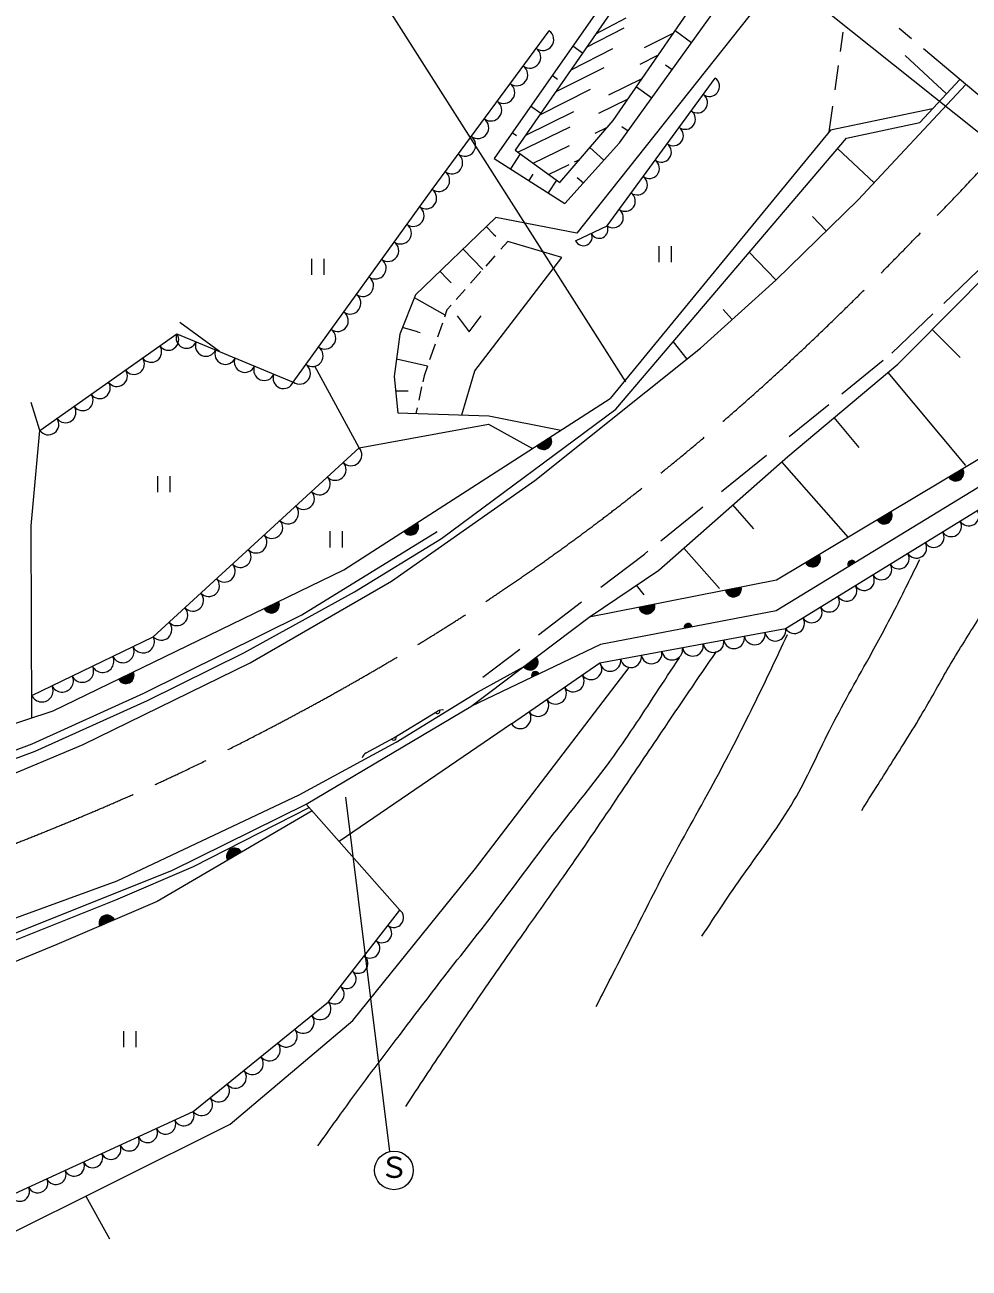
# Model space of a CAD drawing. Units: millimetres, scale not verified. Extents: x 40000 to 680000, y 20000 to 380000.
# Drawn here: x 486991 to 545657, y 240955 to 318222 of the extents above; entities that cross this region are included whole.
import ezdxf
from ezdxf.enums import TextEntityAlignment as Align

# ---------------------------------------------------------------- set-up
doc = ezdxf.new("R2010")
doc.units = ezdxf.units.MM
doc.header["$LTSCALE"] = 1000
doc.linetypes.add('CHAIN', pattern=[18.5, 12, -1.5, 3.5, -1.5])
for name, color, linetype, lineweight in [('M-BGD', 7, 'Continuous', 13), ('M-BMK', 2, 'CHAIN', 13), ('M-BMK-SRVR', 3, 'Continuous', 13), ('M-STR-HTXT', 7, 'Continuous', 13), ('M-STR-STRC', 7, 'Continuous', 13)]:
    doc.layers.add(name, color=color, linetype=linetype, lineweight=lineweight)
doc.styles.add('ＭＳ ゴシック', font='')
doc.styles.get('ＭＳ ゴシック').set_extended_font_data('MS Gothic')

msp = doc.modelspace()

# ---------------------------------------------------------------- linework, layer by layer
at = {"layer": 'M-BGD'}
for p, q in [((524581, 321977), (516147, 309924)), ((524388, 320437), (517457, 310425)), ((532538, 319440), (521285, 305273)), ((523541, 312273), (528354, 319243)), ((523926, 310887), (530318, 319782)), ((522469, 317665), (524340, 318665)), ((512296, 307999), (519575, 317857)), ((521891, 316830), (524230, 318039)), ((525488, 316819), (527304, 317722)), ((527401, 317863), (528415, 317134)), ((537666, 316572), (537835, 317762)), ((521642, 316471), (521028, 316900)), ((520925, 315434), (523525, 316743)), ((525215, 315781), (526365, 316363)), ((541690, 316322), (544251, 313940)), ((519993, 314088), (522983, 315575)), ((526798, 315730), (527199, 315441)), ((537326, 314185), (537541, 315692)), ((520079, 314831), (519744, 315065)), ((523167, 305736), (529888, 314909)), ((523264, 313880), (525352, 314895)), ((538761, 307348), (545455, 314516)), ((542598, 312164), (545080, 314831)), ((518984, 312631), (522143, 314228)), ((524985, 314364), (525934, 313682)), ((519045, 312719), (518412, 313161)), ((522652, 312742), (524470, 313618)), ((536953, 311567), (537182, 313174)), ((543386, 313011), (537040, 311673)), ((518115, 311376), (521099, 312827)), ((520229, 308422), (523541, 312273)), ((538029, 311188), (542598, 312164)), ((517540, 311325), (517263, 311519)), ((517612, 310313), (520862, 311879)), ((522423, 311496), (523196, 311873)), ((537040, 311673), (523359, 294991)), ((524079, 311910), (524463, 311634)), ((518571, 309620), (520829, 310720)), ((520537, 307113), (523926, 310887)), ((523701, 294332), (538029, 311188)), ((516147, 309924), (520537, 307113)), ((517759, 310206), (517162, 309274)), ((517457, 310425), (520229, 308422)), ((521137, 309702), (521466, 309860)), ((522102, 310600), (522969, 309821)), ((537470, 310530), (539747, 308403)), ((519531, 308927), (520798, 309538)), ((518551, 308943), (518297, 308547)), ((520018, 308575), (519506, 307774)), ((521315, 308741), (521694, 308401)), ((503670, 296023), (512296, 307999)), ((533642, 302361), (538761, 307348)), ((545345, 301274), (550680, 306789)), ((516254, 306244), (511267, 301434)), ((521285, 305273), (516254, 306244)), ((535925, 306306), (536785, 305423)), ((516113, 305216), (515667, 305679)), ((516113, 305216), (516242, 305082)), ((521205, 304804), (523167, 305736)), ((516994, 304764), (516568, 304284)), ((520345, 303763), (516994, 304764)), ((526401, 303478), (526401, 304478)), ((527151, 304478), (527151, 303478)), ((504813, 302688), (504813, 303688)), ((505563, 303688), (505563, 302688)), ((515450, 303023), (514228, 304290)), ((514953, 296716), (520345, 303763)), ((516194, 303861), (515632, 303227)), ((531992, 304086), (533657, 302376)), ((513234, 302439), (512788, 302902)), ((515328, 302885), (514686, 302160)), ((544080, 300910), (546746, 303462)), ((513234, 302439), (513478, 302186)), ((528964, 298124), (533642, 302361)), ((511267, 301434), (510296, 299007)), ((514353, 301785), (513784, 301144)), ((513106, 300190), (511199, 301266)), ((513485, 300806), (513215, 300502)), ((541236, 297129), (545345, 301274)), ((513215, 300502), (513060, 300058)), ((513840, 300140), (514590, 299140)), ((514590, 299140), (515340, 300140)), ((530382, 300529), (530939, 299913)), ((540849, 297816), (543409, 300268)), ((487920, 293019), (496431, 299026)), ((496431, 299026), (503670, 296023)), ((499093, 297922), (496623, 299719)), ((511394, 299147), (510457, 299409)), ((511394, 299147), (511558, 299101)), ((512933, 299691), (512627, 298812)), ((545108, 297557), (543369, 299281)), ((510296, 299007), (509943, 296359)), ((512474, 298374), (512136, 297404)), ((527267, 298527), (528124, 297454)), ((518681, 289915), (528964, 298124)), ((507752, 291941), (504997, 297002)), ((512002, 297019), (510089, 297454)), ((511999, 297010), (511790, 296410)), ((514144, 293984), (514953, 296716)), ((534388, 291399), (541236, 297129)), ((537740, 295284), (540312, 297379)), ((509943, 296359), (510163, 294108)), ((511790, 296410), (511710, 296043)), ((545442, 290844), (540617, 296611)), ((510813, 295447), (510031, 295459)), ((511643, 295733), (511460, 294893)), ((487920, 293019), (487381, 294752)), ((506816, 284359), (523359, 294991)), ((511359, 294427), (511282, 294073)), ((534486, 292633), (536945, 294636)), ((510163, 294108), (515812, 293931)), ((512878, 286303), (523701, 294332)), ((515812, 293931), (520298, 293024)), ((551503, 294381), (533699, 283703)), ((538830, 291946), (537270, 293810)), ((487381, 287089), (487920, 293019)), ((507752, 291941), (515787, 293398)), ((515787, 293398), (518530, 291887)), ((552476, 293304), (533665, 281809)), ((534255, 280698), (553755, 292737)), ((494967, 280196), (507752, 291941)), ((526370, 284327), (534388, 291399)), ((530272, 289214), (533070, 291480)), ((538162, 286370), (534016, 291071)), ((495248, 289174), (495248, 290174)), ((495998, 290174), (495998, 289174)), ((509766, 283649), (518681, 289915)), ((526505, 286163), (529104, 288268)), ((532285, 286904), (530976, 288389)), ((487422, 275161), (487381, 287089)), ((504200, 281555), (512616, 286729)), ((505954, 285751), (505954, 286751)), ((506704, 286751), (506704, 285751)), ((507466, 282976), (512878, 286303)), ((522781, 283275), (525479, 285332)), ((525479, 285332), (525693, 285505)), ((530148, 283197), (527935, 285707)), ((488757, 275599), (506816, 284359)), ((500984, 278573), (509766, 283649)), ((522057, 281405), (526370, 284327)), ((533699, 283703), (522057, 281405)), ((500590, 279205), (507466, 282976)), ((525473, 282796), (524993, 283394)), ((518909, 280322), (521579, 282358)), ((494387, 276685), (504200, 281555)), ((514698, 275852), (522057, 281405)), ((533665, 281809), (522745, 279719)), ((522719, 278582), (534255, 280698)), ((487417, 276537), (494967, 280196)), ((522745, 279719), (514698, 275852)), ((494602, 276233), (500590, 279205)), ((515441, 277678), (517739, 279430)), ((490613, 273498), (500984, 278573)), ((514983, 265792), (524527, 278293)), ((515120, 276743), (517965, 278317)), ((517216, 274772), (522719, 278582)), ((487447, 273546), (494387, 276685)), ((510061, 273652), (515120, 276743)), ((487637, 273084), (494602, 276233)), ((504471, 269792), (514698, 275852)), ((482675, 273603), (488757, 275599)), ((509911, 273912), (512628, 275572)), ((517216, 274772), (506516, 267478)), ((477591, 269878), (487447, 273546)), ((504039, 270360), (510061, 273652)), ((508197, 272975), (509911, 273912)), ((477745, 269402), (487637, 273084)), ((484831, 271071), (490613, 273498)), ((492716, 265020), (504039, 270360)), ((496120, 265665), (504471, 269792)), ((504471, 269792), (510288, 263207)), ((504835, 269380), (495209, 263731)), ((497470, 265907), (504653, 269586)), ((492652, 263851), (497470, 265907)), ((482213, 260119), (496120, 265665)), ((507366, 256354), (514983, 265792)), ((483682, 261727), (492716, 265020)), ((482341, 259740), (492652, 263851)), ((495209, 263731), (488987, 261059)), ((505862, 257500), (510288, 263207)), ((488987, 261059), (475240, 255456)), ((497446, 250685), (505862, 257500)), ((499749, 249896), (507366, 256354)), ((493142, 254685), (493142, 255685)), ((493892, 255685), (493892, 254685)), ((486089, 245473), (497446, 250685)), ((481811, 240955), (499749, 249896)), ((490780, 245425), (492243, 242776))]:
    msp.add_line(p, q, dxfattribs=at)
for centre, radius, start, end in [((519170, 317309), 681, 233.56224, 53.56224), ((518362, 316214), 681, 233.56224, 53.56224), ((517553, 315119), 681, 233.56224, 53.56224), ((516744, 314023), 681, 233.56224, 53.56224), ((529514, 314400), 632, 233.77274, 53.77274), ((528768, 313380), 632, 233.77274, 53.77274), ((515935, 312928), 681, 233.56224, 53.56224), ((515127, 311833), 681, 233.56224, 53.56224), ((528021, 312361), 632, 233.77274, 53.77274), ((527274, 311342), 632, 233.77274, 53.77274), ((514318, 310737), 681, 233.56224, 53.56224), ((526527, 310323), 632, 233.77274, 53.77274), ((513509, 309642), 681, 233.56224, 53.56224), ((512701, 308546), 681, 233.56224, 53.56224), ((525781, 309304), 632, 233.77274, 53.77274), ((525034, 308284), 632, 233.77274, 53.77274), ((511904, 307454), 671, 234.23641, 54.23641), ((524287, 307265), 632, 233.77274, 53.77274), ((511120, 306366), 671, 234.23641, 54.23641), ((523541, 306246), 632, 233.77274, 53.77274), ((510336, 305277), 671, 234.23641, 54.23641), ((521696, 305037), 543, 205.40772, 25.40772), ((522677, 305503), 543, 205.40772, 25.40772), ((509552, 304188), 671, 234.23641, 54.23641), ((508768, 303099), 671, 234.23641, 54.23641), ((507983, 302011), 671, 234.23641, 54.23641), ((507199, 300922), 671, 234.23641, 54.23641), ((506415, 299833), 671, 234.23641, 54.23641), ((495899, 298651), 651, 215.21759, 35.21759), ((497034, 298776), 653, 157.46675, 337.46675), ((505631, 298744), 671, 234.23641, 54.23641), ((494835, 297900), 651, 215.21759, 35.21759), ((498241, 298275), 653, 157.46675, 337.46675), ((493771, 297149), 651, 215.21759, 35.21759), ((499447, 297775), 653, 157.46675, 337.46675), ((500654, 297274), 653, 157.46675, 337.46675), ((504847, 297656), 671, 234.23641, 54.23641), ((492708, 296398), 651, 215.21759, 35.21759), ((501861, 296774), 653, 157.46675, 337.46675), ((504063, 296567), 671, 234.23641, 54.23641), ((491644, 295647), 651, 215.21759, 35.21759), ((503067, 296273), 653, 157.46675, 337.46675), ((490580, 294896), 651, 215.21759, 35.21759), ((489516, 294145), 651, 215.21759, 35.21759), ((488452, 293394), 651, 215.21759, 35.21759), ((519223, 292333), 500, 212.72878, 32.72878), ((519223, 292333), 500, 212.72878, 32.72878), ((519223, 292333), 450, 212.72878, 32.72878), ((519223, 292333), 400, 212.72878, 32.72878), ((519223, 292333), 350, 212.72878, 32.72878), ((519223, 292333), 300, 212.72878, 32.72878), ((519223, 292333), 250, 212.72878, 32.72878), ((519223, 292333), 200, 212.72878, 32.72878), ((519223, 292333), 150, 212.72878, 32.72878), ((519223, 292333), 100, 212.72878, 32.72878), ((519223, 292333), 50, 212.72878, 32.72878), ((507261, 291489), 668, 222.5729, 42.5729), ((506277, 290585), 668, 222.5729, 42.5729), ((544826, 290377), 500, 210.95137, 30.95137), ((544826, 290377), 500, 210.95137, 30.95137), ((544826, 290377), 450, 210.95137, 30.95137), ((544826, 290377), 400, 210.95137, 30.95137), ((544826, 290377), 350, 210.95137, 30.95137), ((544826, 290377), 300, 210.95137, 30.95137), ((505294, 289682), 668, 222.5729, 42.5729), ((544826, 290377), 250, 210.95137, 30.95137), ((544826, 290377), 200, 210.95137, 30.95137), ((544826, 290377), 150, 210.95137, 30.95137), ((544826, 290377), 100, 210.95137, 30.95137), ((544826, 290377), 50, 210.95137, 30.95137), ((504310, 288779), 668, 222.5729, 42.5729), ((503327, 287875), 668, 222.5729, 42.5729), ((540375, 287707), 500, 210.95137, 30.95137), ((540375, 287707), 500, 210.95137, 30.95137), ((540375, 287707), 450, 210.95137, 30.95137), ((540375, 287707), 400, 210.95137, 30.95137), ((540375, 287707), 350, 210.95137, 30.95137), ((540375, 287707), 300, 210.95137, 30.95137), ((540375, 287707), 250, 210.95137, 30.95137), ((540375, 287707), 200, 210.95137, 30.95137), ((540375, 287707), 150, 210.95137, 30.95137), ((540375, 287707), 100, 210.95137, 30.95137), ((540375, 287707), 50, 210.95137, 30.95137), ((545630, 287721), 637, 211.68984, 31.68984), ((502343, 286972), 668, 222.5729, 42.5729), ((510952, 287017), 500, 212.72878, 32.72878), ((510952, 287017), 500, 212.72878, 32.72878), ((510952, 287017), 450, 212.72878, 32.72878), ((510952, 287017), 400, 212.72878, 32.72878), ((510952, 287017), 350, 212.72878, 32.72878), ((510952, 287017), 300, 212.72878, 32.72878), ((510952, 287017), 250, 212.72878, 32.72878), ((510952, 287017), 200, 212.72878, 32.72878), ((510952, 287017), 150, 212.72878, 32.72878), ((510952, 287017), 100, 212.72878, 32.72878), ((510952, 287017), 50, 212.72878, 32.72878), ((543463, 286383), 637, 211.68984, 31.68984), ((544546, 287052), 637, 211.68984, 31.68984), ((501360, 286068), 668, 222.5729, 42.5729), ((542380, 285714), 637, 211.68984, 31.68984), ((500376, 285165), 668, 222.5729, 42.5729), ((535924, 285038), 500, 210.95137, 30.95137), ((535924, 285038), 500, 210.95137, 30.95137), ((535924, 285038), 450, 210.95137, 30.95137), ((535924, 285038), 400, 210.95137, 30.95137), ((535924, 285038), 350, 210.95137, 30.95137), ((535924, 285038), 300, 210.95137, 30.95137), ((535924, 285038), 250, 210.95137, 30.95137), ((535924, 285038), 200, 210.95137, 30.95137), ((535924, 285038), 150, 210.95137, 30.95137), ((541296, 285046), 637, 211.68984, 31.68984), ((499393, 284261), 668, 222.5729, 42.5729), ((535924, 285038), 100, 210.95137, 30.95137), ((535924, 285038), 50, 210.95137, 30.95137), ((538368, 284683), 250, 31.42957, 211.42957), ((538368, 284683), 200, 31.42957, 211.42957), ((538368, 284683), 150, 31.42957, 211.42957), ((538368, 284683), 100, 31.42957, 211.42957), ((538368, 284683), 50, 31.42957, 211.42957), ((540213, 284377), 637, 211.68984, 31.68984), ((498410, 283358), 668, 222.5729, 42.5729), ((539130, 283708), 637, 211.68984, 31.68984), ((497426, 282454), 668, 222.5729, 42.5729), ((531012, 283173), 500, 191.16745, 11.16745), ((531012, 283173), 500, 191.16745, 11.16745), ((531012, 283173), 450, 191.16745, 11.16745), ((531012, 283173), 400, 191.16745, 11.16745), ((531012, 283173), 350, 191.16745, 11.16745), ((531012, 283173), 300, 191.16745, 11.16745), ((531012, 283173), 250, 191.16745, 11.16745), ((531012, 283173), 200, 191.16745, 11.16745), ((531012, 283173), 150, 191.16745, 11.16745), ((531012, 283173), 100, 191.16745, 11.16745), ((531012, 283173), 50, 191.16745, 11.16745), ((538046, 283039), 637, 211.68984, 31.68984), ((502302, 282169), 500, 205.8755, 25.8755), ((502302, 282169), 500, 205.8755, 25.8755), ((502302, 282169), 450, 205.8755, 25.8755), ((502302, 282169), 400, 205.8755, 25.8755), ((502302, 282169), 350, 205.8755, 25.8755), ((502302, 282169), 300, 205.8755, 25.8755), ((502302, 282169), 250, 205.8755, 25.8755), ((502302, 282169), 200, 205.8755, 25.8755), ((502302, 282169), 150, 205.8755, 25.8755), ((502302, 282169), 100, 205.8755, 25.8755), ((502302, 282169), 50, 205.8755, 25.8755), ((525639, 282112), 500, 191.16745, 11.16745), ((525639, 282112), 500, 191.16745, 11.16745), ((525639, 282112), 450, 191.16745, 11.16745), ((525639, 282112), 400, 191.16745, 11.16745), ((525639, 282112), 350, 191.16745, 11.16745), ((525639, 282112), 300, 191.16745, 11.16745), ((525639, 282112), 250, 191.16745, 11.16745), ((525639, 282112), 200, 191.16745, 11.16745), ((525639, 282112), 150, 191.16745, 11.16745), ((525639, 282112), 100, 191.16745, 11.16745), ((525639, 282112), 50, 191.16745, 11.16745), ((535880, 281701), 637, 211.68984, 31.68984), ((536963, 282370), 637, 211.68984, 31.68984), ((496443, 281551), 668, 222.5729, 42.5729), ((534796, 281033), 637, 211.68984, 31.68984), ((495459, 280647), 668, 222.5729, 42.5729), ((528205, 280764), 250, 10.83468, 190.83468), ((528205, 280764), 200, 10.83468, 190.83468), ((528205, 280764), 150, 10.83468, 190.83468), ((528205, 280764), 100, 10.83468, 190.83468), ((528205, 280764), 50, 10.83468, 190.83468), ((533614, 280581), 652, 190.39733, 10.39733), ((494338, 279891), 699, 205.85108, 25.85108), ((528487, 279640), 652, 190.39733, 10.39733), ((529769, 279875), 652, 190.39733, 10.39733), ((531050, 280110), 652, 190.39733, 10.39733), ((532332, 280346), 652, 190.39733, 10.39733), ((491821, 278671), 699, 205.85108, 25.85108), ((493080, 279281), 699, 205.85108, 25.85108), ((524641, 278934), 652, 190.39733, 10.39733), ((525923, 279170), 652, 190.39733, 10.39733), ((527205, 279405), 652, 190.39733, 10.39733), ((490563, 278062), 699, 205.85108, 25.85108), ((518378, 278629), 500, 217.03748, 37.03748), ((518378, 278629), 500, 217.03748, 37.03748), ((518378, 278629), 450, 217.03748, 37.03748), ((518378, 278629), 400, 217.03748, 37.03748), ((518378, 278629), 350, 217.03748, 37.03748), ((518378, 278629), 300, 217.03748, 37.03748), ((518378, 278629), 250, 217.03748, 37.03748), ((518378, 278629), 200, 217.03748, 37.03748), ((518378, 278629), 150, 217.03748, 37.03748), ((518378, 278629), 100, 217.03748, 37.03748), ((518378, 278629), 50, 217.03748, 37.03748), ((522169, 278201), 669, 214.69515, 34.69515), ((523360, 278699), 652, 190.39733, 10.39733), ((489305, 277452), 699, 205.85108, 25.85108), ((493272, 277789), 500, 205.8755, 25.8755), ((493272, 277789), 500, 205.8755, 25.8755), ((493272, 277789), 450, 205.8755, 25.8755), ((493272, 277789), 400, 205.8755, 25.8755), ((493272, 277789), 350, 205.8755, 25.8755), ((493272, 277789), 300, 205.8755, 25.8755), ((493272, 277789), 250, 205.8755, 25.8755), ((493272, 277789), 200, 205.8755, 25.8755), ((493272, 277789), 150, 205.8755, 25.8755), ((493272, 277789), 100, 205.8755, 25.8755), ((493272, 277789), 50, 205.8755, 25.8755), ((518721, 277785), 250, 25.66519, 205.66519), ((518721, 277785), 200, 25.66519, 205.66519), ((518721, 277785), 150, 25.66519, 205.66519), ((518721, 277785), 100, 25.66519, 205.66519), ((518721, 277785), 50, 25.66519, 205.66519), ((521068, 277439), 669, 214.69515, 34.69515), ((488046, 276842), 699, 205.85108, 25.85108), ((519967, 276677), 669, 214.69515, 34.69515), ((518867, 275915), 669, 214.69515, 34.69515), ((512628, 275572), 150, 211.42957, 31.42957), ((512889, 275145), 500, 76.42957, 121.42957), ((517766, 275153), 669, 214.69515, 34.69515), ((509911, 273912), 150, 208.66396, 31.42957), ((508437, 272536), 500, 118.66396, 163.66396), ((500022, 266556), 500, 30.4097, 210.4097), ((500022, 266556), 500, 30.4097, 210.4097), ((500022, 266556), 450, 30.4097, 210.4097), ((500022, 266556), 400, 30.4097, 210.4097), ((500022, 266556), 350, 30.4097, 210.4097), ((500022, 266556), 300, 30.4097, 210.4097), ((500022, 266556), 250, 30.4097, 210.4097), ((500022, 266556), 200, 30.4097, 210.4097), ((500022, 266556), 150, 30.4097, 210.4097), ((500022, 266556), 100, 30.4097, 210.4097), ((500022, 266556), 50, 30.4097, 210.4097), ((492098, 262395), 500, 23.23478, 203.23478), ((492098, 262395), 500, 23.23478, 203.23478), ((492098, 262395), 450, 23.23478, 203.23478), ((492098, 262395), 400, 23.23478, 203.23478), ((492098, 262395), 350, 23.23478, 203.23478), ((509920, 262732), 602, 232.20606, 52.20606), ((492098, 262395), 300, 23.23478, 203.23478), ((492098, 262395), 250, 23.23478, 203.23478), ((492098, 262395), 200, 23.23478, 203.23478), ((492098, 262395), 150, 23.23478, 203.23478), ((492098, 262395), 100, 23.23478, 203.23478), ((492098, 262395), 50, 23.23478, 203.23478), ((509182, 261780), 602, 232.20606, 52.20606), ((508444, 260829), 602, 232.20606, 52.20606), ((507706, 259878), 602, 232.20606, 52.20606), ((506969, 258927), 602, 232.20606, 52.20606), ((506231, 257975), 602, 232.20606, 52.20606), ((505336, 257074), 677, 218.9967, 38.9967), ((504284, 256222), 677, 218.9967, 38.9967), ((503232, 255370), 677, 218.9967, 38.9967), ((502180, 254518), 677, 218.9967, 38.9967), ((501128, 253667), 677, 218.9967, 38.9967), ((500076, 252815), 677, 218.9967, 38.9967), ((499024, 251963), 677, 218.9967, 38.9967), ((497972, 251111), 677, 218.9967, 38.9967), ((496879, 250425), 625, 204.65391, 24.65391), ((494607, 249382), 625, 204.65391, 24.65391), ((495743, 249904), 625, 204.65391, 24.65391), ((493471, 248861), 625, 204.65391, 24.65391), ((491200, 247819), 625, 204.65391, 24.65391), ((492336, 248340), 625, 204.65391, 24.65391), ((490064, 247297), 625, 204.65391, 24.65391), ((487793, 246255), 625, 204.65391, 24.65391), ((488929, 246776), 625, 204.65391, 24.65391), ((486657, 245734), 625, 204.65391, 24.65391)]:
    msp.add_arc(centre, radius, start, end, dxfattribs=at)
for points, knots in [([(538985, 269406), (539586, 270359), (540187, 271312), (540790, 272264), (541505, 273392), (542223, 274520), (542896, 275673), (543439, 276604), (543954, 277552), (544500, 278481), (545049, 279412), (545629, 280323), (546205, 281238), (546744, 282095), (547279, 282956), (547759, 283845), (548242, 284739), (548669, 285662), (549063, 286603), (549378, 287356), (549671, 288119), (549865, 288909), (549942, 289224), (550004, 289543), (550065, 289862)], [0, 0, 0, 0, 1, 1, 1, 2, 2, 2, 3, 3, 3, 4, 4, 4, 5, 5, 5, 6, 6, 6, 7, 7, 7, 8, 8, 8, 8]), ([(529059, 261585), (529913, 262880), (530768, 264176), (531666, 265445), (532729, 266950), (533853, 268420), (534774, 270008), (535589, 271414), (536246, 272914), (536980, 274370), (537752, 275900), (538609, 277382), (539437, 278882), (539986, 279877), (540522, 280879), (541041, 281890), (541570, 282920), (542083, 283959), (542595, 284998)], [0, 0, 0, 0, 1, 1, 1, 2, 2, 2, 3, 3, 3, 4, 4, 4, 5, 5, 5, 6, 6, 6, 6]), ([(522491, 257223), (523212, 258625), (523934, 260027), (524647, 261435), (525393, 262908), (526128, 264388), (526903, 265847), (527832, 267597), (528816, 269318), (529760, 271061), (530629, 272664), (531463, 274287), (532267, 275924), (532985, 277387), (533679, 278861), (534373, 280336)], [0, 0, 0, 0, 1, 1, 1, 2, 2, 2, 3, 3, 3, 4, 4, 4, 5, 5, 5, 5]), ([(510659, 251006), (511474, 252245), (512289, 253485), (513115, 254716), (513892, 255875), (514679, 257027), (515472, 258176), (516351, 259450), (517237, 260720), (518129, 261986), (519082, 263339), (520042, 264688), (520987, 266047), (522037, 267558), (523069, 269082), (524095, 270609), (524915, 271829), (525730, 273051), (526552, 274269), (527681, 275945), (528821, 277614), (529961, 279283)], [0, 0, 0, 0, 1, 1, 1, 2, 2, 2, 3, 3, 3, 4, 4, 4, 5, 5, 5, 6, 6, 6, 7, 7, 7, 7]), ([(505194, 248550), (505875, 249505), (506556, 250461), (507249, 251407), (508236, 252756), (509248, 254087), (510258, 255418), (511173, 256625), (512086, 257832), (513015, 259028), (514132, 260467), (515271, 261890), (516374, 263340), (517603, 264954), (518788, 266601), (520034, 268203), (521153, 269641), (522320, 271043), (523393, 272515), (524378, 273866), (525284, 275276), (526201, 276676), (526683, 277413), (527169, 278147), (527655, 278882)], [0, 0, 0, 0, 1, 1, 1, 2, 2, 2, 3, 3, 3, 4, 4, 4, 5, 5, 5, 6, 6, 6, 7, 7, 7, 8, 8, 8, 8])]:
    msp.add_open_spline(points, degree=3, knots=knots, dxfattribs=at)
at = {"layer": 'M-BMK'}
msp.add_open_spline([(464802, 260862), (466650, 261302), (468498, 261741), (470341, 262206), (473227, 262934), (476099, 263722), (478929, 264639), (481917, 265607), (484857, 266718), (487773, 267890), (490767, 269093), (493735, 270362), (496652, 271739), (498585, 272652), (500496, 273613), (502390, 274608), (507269, 277171), (512036, 279958), (516605, 283037), (519270, 284832), (521867, 286727), (524404, 288700), (527430, 291054), (530371, 293519), (533210, 296095), (536146, 298760), (538974, 301543), (541745, 304380), (543886, 306572), (545993, 308795), (548100, 311019)], degree=3, knots=[0, 0, 0, 0, 1, 1, 1, 2, 2, 2, 3, 3, 3, 4, 4, 4, 5, 5, 5, 6, 6, 6, 7, 7, 7, 8, 8, 8, 9, 9, 9, 10, 10, 10, 10], dxfattribs=at)
at = {"layer": 'M-BMK-SRVR'}
for p, q in [((541302, 318014), (542067, 317369)), ((548069, 312313), (542832, 316725))]:
    msp.add_line(p, q, dxfattribs=at)
at = {"layer": 'M-STR-HTXT'}
msp.add_line((523534, 329729), (547525, 310518), dxfattribs=at)
at = {"layer": 'M-STR-STRC'}
for p, q in [((509195, 319824), (524298, 296036)), ((509668, 248204), (506927, 270224))]:
    msp.add_line(p, q, dxfattribs=at)
msp.add_circle((509919, 247030), 1200, dxfattribs=at)

# ---------------------------------------------------------------- texts
at = {"layer": 'M-STR-STRC', "style": 'ＭＳ ゴシック'}
msp.add_text('Ｓ', height=1320, dxfattribs=at).set_placement((509029, 246169), align=Align.BOTTOM_LEFT)

doc.saveas('drawing.dxf')
